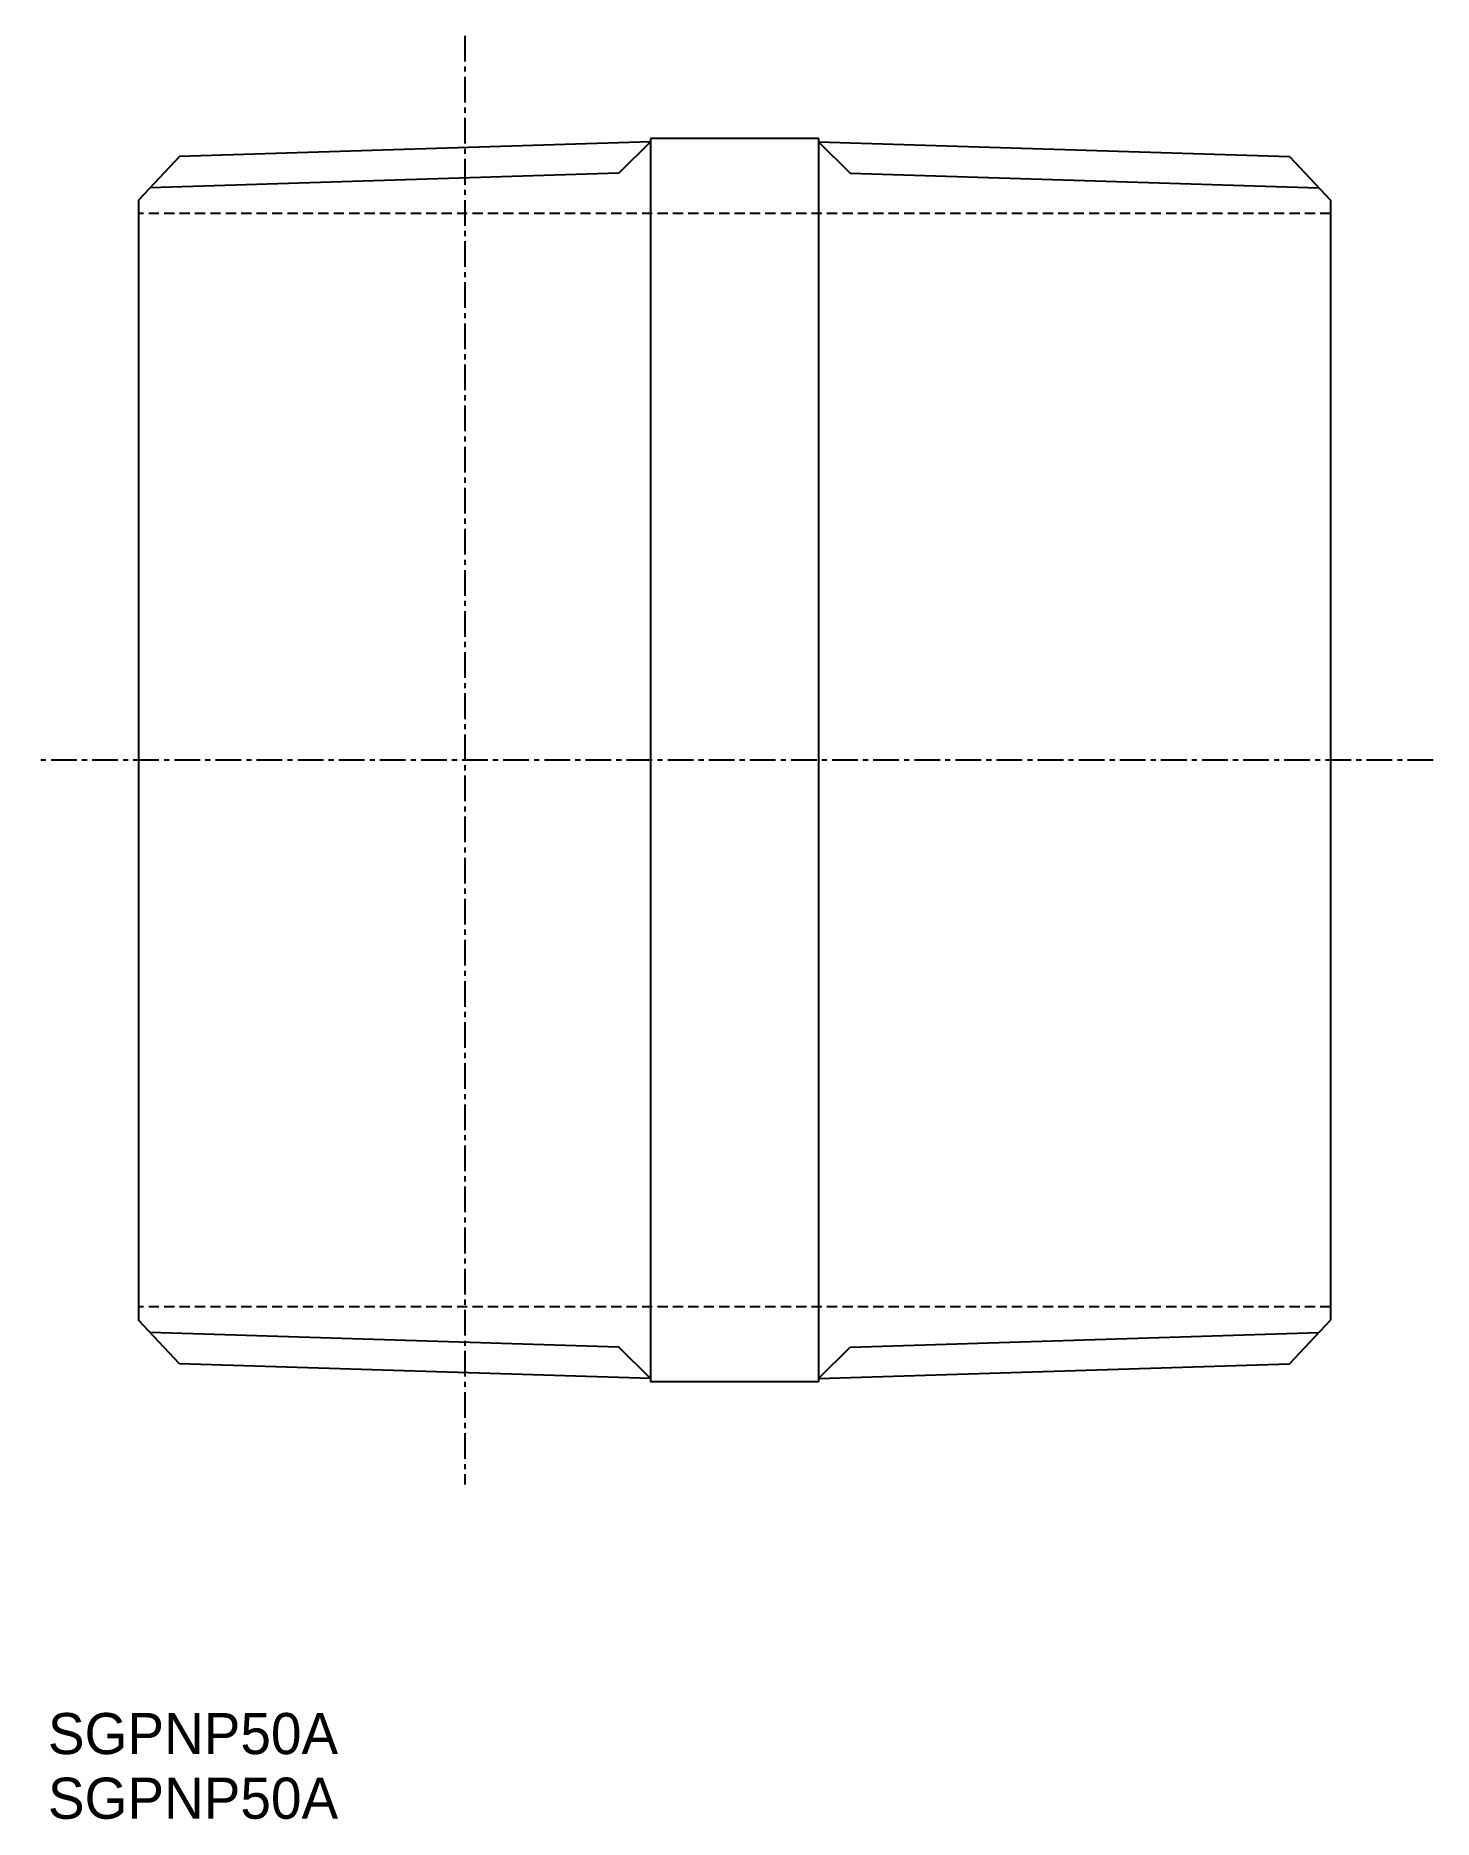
# Model space of a CAD drawing. Extents: x -48.8 to 19.2, y 61.7 to 148.5.
import ezdxf

# ---------------------------------------------------------------- set-up
doc = ezdxf.new("R2010")
doc.units = 0
doc.linetypes.add('CENTER', pattern=[2, 1.25, -0.25, 0.25, -0.25])
doc.linetypes.add('DASHED', pattern=[0.75, 0.5, -0.25])
doc.layers.get('0').update_dxf_attribs({"linetype": 'CONTINUOUS'})
doc.layers.add('CENTER', color=1, linetype='CENTER')

msp = doc.modelspace()

# ---------------------------------------------------------------- linework, layer by layer
at = {"color": 7, "linetype": 'CONTINUOUS'}
for p, q in [((-18.856, 143.3), (-41.764, 142.584)), ((-18.856, 143.461), (-18.856, 82.961)), ((-10.67, 143.461), (-18.856, 143.461)), ((-10.67, 143.461), (-10.67, 82.961)), ((-10.67, 143.3), (12.238, 142.584)), ((-41.764, 142.584), (-43.763, 140.456)), ((12.238, 142.584), (14.237, 140.456)), ((-43.763, 140.456), (-43.763, 85.966)), ((14.237, 140.456), (14.237, 85.966)), ((-41.764, 83.838), (-43.763, 85.966)), ((12.238, 83.838), (14.237, 85.966)), ((-18.856, 83.122), (-41.764, 83.838)), ((-10.67, 83.122), (12.238, 83.838)), ((-10.67, 82.961), (-18.856, 82.961))]:
    msp.add_line(p, q, dxfattribs=at)
at = {"color": 3, "linetype": 'CONTINUOUS'}
for p, q in [((-18.856, 143.3), (-20.383, 141.773)), ((-10.67, 143.3), (-9.143, 141.773)), ((-20.383, 141.773), (-43.195, 141.06)), ((-9.143, 141.773), (13.669, 141.06)), ((-20.383, 84.648), (-43.195, 85.361)), ((-9.143, 84.648), (13.669, 85.361)), ((-18.856, 83.122), (-20.383, 84.648)), ((-10.67, 83.122), (-9.143, 84.648))]:
    msp.add_line(p, q, dxfattribs=at)
at = {"color": 3, "linetype": 'DASHED'}
for p, q in [((14.237, 139.811), (-43.763, 139.811)), ((14.237, 86.611), (-43.763, 86.611))]:
    msp.add_line(p, q, dxfattribs=at)
at = {"layer": 'CENTER', "color": 1, "linetype": 'CENTER'}
for p, q in [((-27.883, 148.461), (-27.883, 77.961)), ((19.237, 113.211), (-48.763, 113.211))]:
    msp.add_line(p, q, dxfattribs=at)

# ---------------------------------------------------------------- texts
at = {"color": 7, "linetype": 'CONTINUOUS'}
for p in [(-48.167, 64.845), (-48.167, 61.7)]:
    msp.add_text('SGPNP50A', height=2, dxfattribs=at).set_placement(p)

doc.saveas('drawing.dxf')
